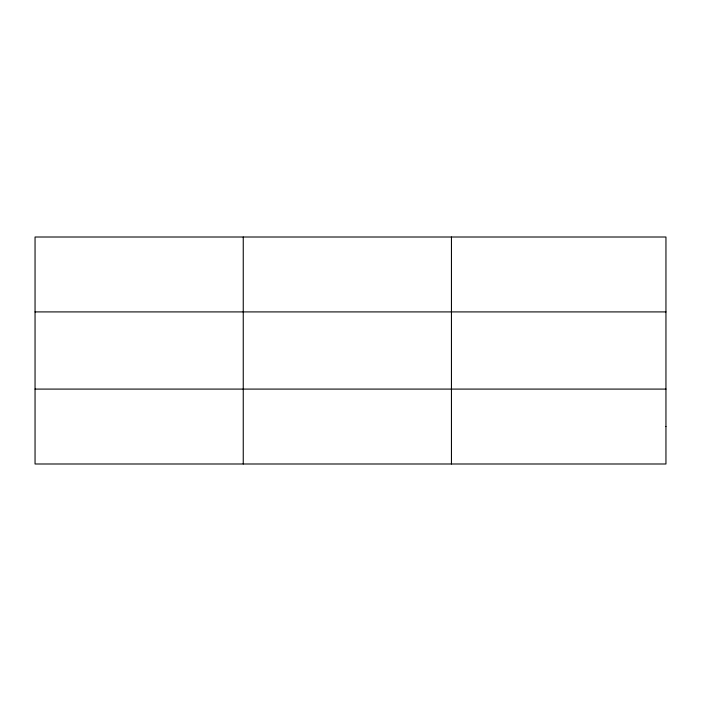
<?xml version="1.0" encoding="UTF-8"?>
<svg xmlns="http://www.w3.org/2000/svg" width="701" height="701" viewBox="0 0 701 701"><rect width="100%" height="100%" fill="white"/><g stroke="black" fill="none" stroke-linecap="round" stroke-linejoin="round"><path stroke-width="1.05" d="M243.247 237.008L243.247 463.992M451.444 237.008L451.444 463.992M35.05 311.91L665.95 311.91M35.05 389.09L665.95 389.09M665.95 426.541L665.95 463.992L35.05 463.992L35.05 237.008L665.95 237.008L665.95 426.541"/></g></svg>
